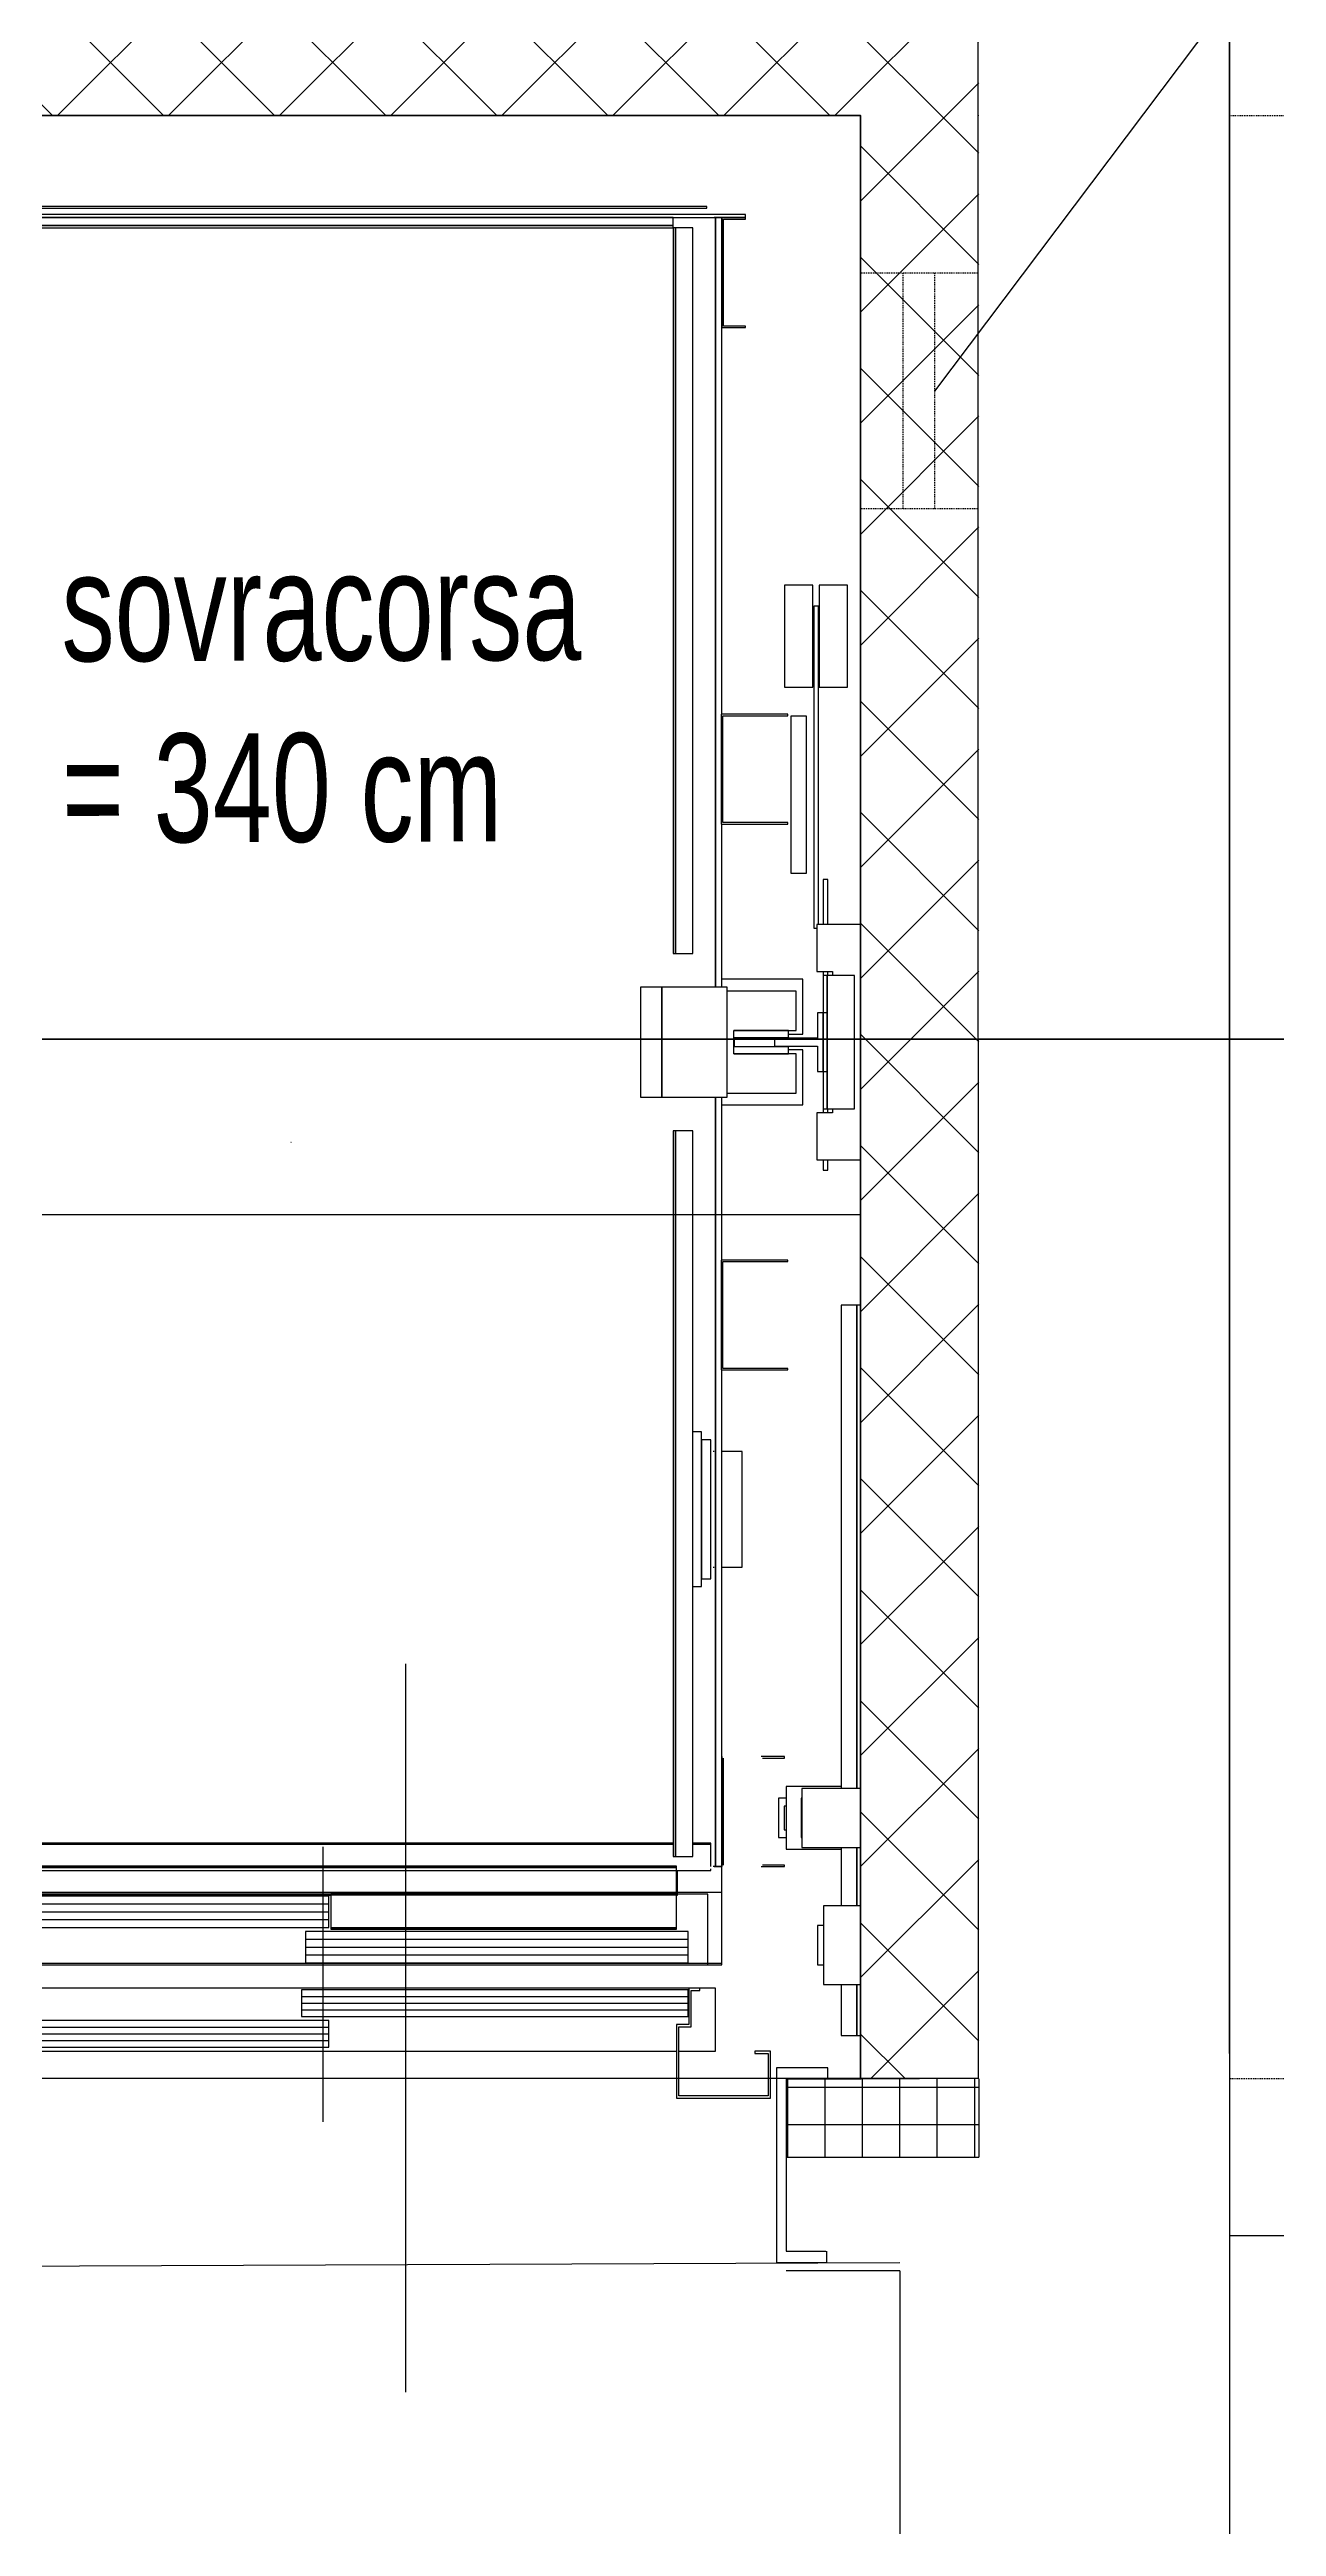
# Model space of a CAD drawing. Header units: millimetres. Extents: x -3782782348 to 131293, y -36553 to 57271.
# Drawn here: x 93754.5 to 93910.7, y -18492.1 to -18176.7 of the extents above; entities that cross this region are included whole.
import ezdxf

# ---------------------------------------------------------------- set-up
doc = ezdxf.new("R2010")
doc.units = ezdxf.units.MM
doc.header["$LTSCALE"] = 0.01
doc.linetypes.add('HIDDEN', pattern=[0.375, 0.25, -0.125])
doc.layers.get('Defpoints').update_dxf_attribs({"color": 253})
for name, color, linetype in [('EPC INTERRATO DEFINITIVO PILASTRI', 5, 'Continuous'), ('MR_MURATURA REI 90', 255, 'Continuous'), ('X_Ascensori', 8, 'Continuous'), ('X_MURI', 8, 'Continuous'), ('X_Proiezini', 1, 'Continuous'), ('X_quote 1', 253, 'Continuous'), ('X_Serramenti Int', 8, 'Continuous'), ('X_TESTI', 253, 'Continuous')]:
    doc.layers.add(name, color=color, linetype=linetype)
for name, color, linetype, lineweight in [('EPC RETINI PIANO TERRENO', 4, 'Continuous', 0), ('EPC TERRENO DEFINITIVO PILASTRI', 2, 'Continuous', 0), ('tubi_uta', 253, 'Continuous', 50)]:
    doc.layers.add(name, color=color, linetype=linetype, lineweight=lineweight)
doc.styles.add('QUOTE', font='simplex.shx', dxfattribs={"width": 0.7})
doc.styles.get("Standard").update_dxf_attribs({"font": 'arial.ttf'})
doc.dimstyles.get("Standard").update_dxf_attribs({"dimscale": 0, "dimtxt": 0.18, "dimasz": 0.18, "dimexe": 0.18, "dimexo": 0.0625, "dimgap": 0.09, "dimtad": 1, "dimdec": 0, "dimzin": 0, "dimdsep": 46, "dimtxsty": 'Standard', "dimcen": 0.09, "dimclrd": 256, "dimclre": 256, "dimclrt": 5, "dimadec": 0, "dimazin": 0, "dimtfac": 1, "dimtdec": 0, "dimtix": 1, "dimtofl": 0, "dimtmove": 2, "dimatfit": 3, "dimfxl": 1, "dimtolj": 1, "dimtzin": 0, "dimarcsym": 0})

# ---------------------------------------------------------------- blocks, each defined once
blk = doc.blocks.new('*D144')
at = {"layer": 'Defpoints', "color": 0, "transparency": 16777216}
for p in [(93692.77, -18325.04, 0), (93692.77, -18325.06, 0), (93857.77, -18325.05, 0)]:
    blk.add_point(p, dxfattribs=at)
at = {"layer": 'X_quote 1', "lineweight": -2, "transparency": 16777216}
blk.add_line((93857.59, -18325.06, 0), (93692.95, -18325.06, 0), dxfattribs=at)
at = {"layer": 'X_quote 1', "transparency": 16777216}
for points in [[(93692.95, -18325.03, 0), (93692.95, -18325.09, 0), (93692.77, -18325.06, 0)], [(93857.59, -18325.03, 0), (93857.59, -18325.09, 0), (93857.77, -18325.06, 0)]]:
    blk.add_solid(points, dxfattribs=at)
at = {"layer": 'X_quote 1', "color": 5, "transparency": 16777216, "insert": (93785.27, -18315.83, 0), "char_height": 0.18, "attachment_point": 5}
blk.add_mtext('\\A1;165', dxfattribs=at)
blk = doc.blocks.new('*D285')
at = {"layer": 'Defpoints', "color": 0, "transparency": 16777216}
for p in [(93744.45, -18163.04, 0), (93764.94, -18163.04, 0), (93764.94, -18185.03, 0)]:
    blk.add_point(p, dxfattribs=at)
at = {"layer": 'X_quote 1', "lineweight": -2, "transparency": 16777216}
for p, q in [((93764.87, -18163.04, 0), (93744.27, -18163.04, 0)), ((93744.45, -18184.85, 0), (93744.45, -18163.22, 0)), ((93764.87, -18185.03, 0), (93744.27, -18185.03, 0))]:
    blk.add_line(p, q, dxfattribs=at)
at = {"layer": 'X_quote 1', "transparency": 16777216}
for points in [[(93744.42, -18163.22, 0), (93744.48, -18163.22, 0), (93744.45, -18163.04, 0)], [(93744.42, -18184.85, 0), (93744.48, -18184.85, 0), (93744.45, -18185.03, 0)]]:
    blk.add_solid(points, dxfattribs=at)
at = {"layer": 'X_quote 1', "color": 5, "transparency": 16777216, "insert": (93744.27, -18174.04, 0), "char_height": 0.18, "attachment_point": 5, "rotation": 90}
blk.add_mtext('\\A1;22', dxfattribs=at)
blk = doc.blocks.new('A$C0D416479')
at = {"layer": 'X_Ascensori'}
for p, q in [((42496.05, 21653.65, 0), (42367.25, 21653.65, 0)), ((42367.25, 21653.25, 0), (42496.05, 21653.25, 0)), ((42491.15, 21654.65, 0), (42372.15, 21654.65, 0)), ((42372.15, 21654.45, 0), (42491.15, 21654.45, 0)), ((42486.85, 21653.25, 0), (42376.45, 21653.25, 0)), ((42486.85, 21652.25, 0), (42486.85, 21653.25, 0)), ((42491.15, 21654.45, 0), (42491.15, 21654.65, 0)), ((42492.25, 21653.25, 0), (42492.05, 21653.25, 0)), ((42493.05, 21653.25, 0), (42492.25, 21653.25, 0)), ((42492.25, 21653.25, 0), (42492.25, 21555.25, 0)), ((42492.25, 21555.25, 0), (42492.25, 21653.25, 0)), ((42496.05, 21653.25, 0), (42493.05, 21653.25, 0)), ((42493.05, 21653.25, 0), (42493.05, 21639.25, 0)), ((42493.05, 21590, 0), (42493.05, 21653.25, 0)), ((42493.25, 21653.05, 0), (42496.05, 21653.05, 0)), ((42493.25, 21639.45, 0), (42493.25, 21653.05, 0)), ((42496.05, 21653.25, 0), (42496.05, 21653.65, 0)), ((42496.05, 21653.05, 0), (42496.05, 21653.25, 0)), ((42376.45, 21652.25, 0), (42486.85, 21652.25, 0)), ((42486.85, 21652.25, 0), (42376.45, 21652.25, 0)), ((42376.45, 21651.95, 0), (42486.85, 21651.95, 0)), ((42486.85, 21651.95, 0), (42486.85, 21652.25, 0)), ((42487.15, 21651.95, 0), (42486.85, 21651.95, 0)), ((42486.85, 21651.95, 0), (42486.85, 21559.55, 0)), ((42489.35, 21651.95, 0), (42487.15, 21651.95, 0)), ((42487.15, 21651.95, 0), (42487.15, 21559.55, 0)), ((42487.15, 21559.55, 0), (42487.15, 21651.95, 0)), ((42489.35, 21559.55, 0), (42489.35, 21651.95, 0)), ((42493.05, 21639.25, 0), (42496.05, 21639.25, 0)), ((42496.05, 21639.45, 0), (42493.25, 21639.45, 0)), ((42496.05, 21639.25, 0), (42496.05, 21639.45, 0)), ((42504.64, 21606.45, 0), (42501.04, 21606.45, 0)), ((42501.04, 21606.45, 0), (42501.04, 21593.45, 0)), ((42504.64, 21593.45, 0), (42504.64, 21606.45, 0)), ((42505.44, 21606.45, 0), (42505.44, 21593.45, 0)), ((42509.04, 21606.45, 0), (42505.44, 21606.45, 0)), ((42509.04, 21593.45, 0), (42509.04, 21606.45, 0)), ((42504.74, 21603.75, 0), (42504.74, 21562.75, 0)), ((42505.34, 21603.75, 0), (42504.74, 21603.75, 0)), ((42505.34, 21563.25, 0), (42505.34, 21603.75, 0)), ((42501.04, 21593.45, 0), (42504.64, 21593.45, 0)), ((42505.44, 21593.45, 0), (42509.04, 21593.45, 0)), ((42501.44, 21590, 0), (42492.95, 21590, 0)), ((42492.95, 21590, 0), (42492.95, 21576, 0)), ((42493.15, 21589.8, 0), (42501.44, 21589.8, 0)), ((42493.15, 21576.2, 0), (42493.15, 21589.8, 0)), ((42501.44, 21589.8, 0), (42501.44, 21590, 0)), ((42503.84, 21589.75, 0), (42501.84, 21589.75, 0)), ((42501.84, 21589.75, 0), (42501.84, 21588.99, 0)), ((42503.84, 21588.99, 0), (42503.84, 21589.75, 0)), ((42501.84, 21588.99, 0), (42501.84, 21586.82, 0)), ((42501.84, 21586.82, 0), (42501.84, 21583.58, 0)), ((42503.84, 21586.82, 0), (42503.84, 21588.99, 0)), ((42503.84, 21583.58, 0), (42503.84, 21586.82, 0)), ((42501.84, 21583.58, 0), (42501.84, 21579.75, 0)), ((42503.84, 21579.75, 0), (42503.84, 21583.58, 0)), ((42501.84, 21579.75, 0), (42501.84, 21575.92, 0)), ((42503.84, 21575.92, 0), (42503.84, 21579.75, 0)), ((42492.95, 21576, 0), (42501.44, 21576, 0)), ((42493.05, 21555.25, 0), (42493.05, 21576, 0)), ((42501.44, 21576.2, 0), (42493.15, 21576.2, 0)), ((42501.44, 21576, 0), (42501.44, 21576.2, 0)), ((42501.84, 21575.92, 0), (42501.84, 21572.68, 0)), ((42503.84, 21572.68, 0), (42503.84, 21575.92, 0)), ((42501.84, 21572.68, 0), (42501.84, 21570.51, 0)), ((42501.84, 21570.51, 0), (42501.84, 21569.75, 0)), ((42503.84, 21570.51, 0), (42503.84, 21572.68, 0)), ((42503.84, 21569.75, 0), (42503.84, 21570.51, 0)), ((42501.84, 21569.75, 0), (42503.84, 21569.75, 0)), ((42506.54, 21568.95, 0), (42505.94, 21568.95, 0)), ((42505.94, 21568.95, 0), (42505.94, 21563.25, 0)), ((42506.54, 21563.25, 0), (42506.54, 21568.95, 0)), ((42504.74, 21562.75, 0), (42505.14, 21562.75, 0)), ((42505.14, 21563.25, 0), (42505.14, 21557.25, 0)), ((42510.74, 21563.25, 0), (42505.14, 21563.25, 0)), ((42510.74, 21533.25, 0), (42510.74, 21563.25, 0)), ((42486.85, 21559.55, 0), (42487.15, 21559.55, 0)), ((42487.15, 21559.55, 0), (42489.35, 21559.55, 0)), ((42485.4, 21555.25, 0), (42482.7, 21555.25, 0)), ((42482.7, 21555.25, 0), (42482.7, 21541.25, 0)), ((42493.7, 21555.25, 0), (42485.4, 21555.25, 0)), ((42485.4, 21555.25, 0), (42485.4, 21541.25, 0)), ((42485.4, 21541.25, 0), (42485.4, 21555.25, 0)), ((42503.34, 21556.25, 0), (42493.05, 21556.25, 0)), ((42502.49, 21554.75, 0), (42493.69, 21554.75, 0)), ((42493.7, 21541.25, 0), (42493.7, 21555.25, 0)), ((42502.49, 21549.75, 0), (42502.49, 21554.75, 0)), ((42503.34, 21549.25, 0), (42503.34, 21556.25, 0)), ((42505.14, 21557.25, 0), (42507.14, 21557.25, 0)), ((42505.94, 21557.25, 0), (42505.94, 21556.75, 0)), ((42506.44, 21556.75, 0), (42505.94, 21556.75, 0)), ((42505.94, 21556.75, 0), (42505.94, 21552, 0)), ((42509.94, 21556.75, 0), (42506.44, 21556.75, 0)), ((42506.44, 21556.75, 0), (42506.44, 21539.75, 0)), ((42506.44, 21552, 0), (42506.44, 21556.75, 0)), ((42506.54, 21556.75, 0), (42506.54, 21557.25, 0)), ((42507.14, 21557.25, 0), (42507.14, 21556.75, 0)), ((42509.94, 21539.75, 0), (42509.94, 21556.75, 0)), ((42505.94, 21552, 0), (42505.24, 21552, 0)), ((42505.24, 21552, 0), (42505.24, 21548.75, 0)), ((42505.94, 21544.5, 0), (42505.94, 21552, 0)), ((42506.44, 21552, 0), (42505.94, 21552, 0)), ((42505.94, 21552, 0), (42505.94, 21544.5, 0)), ((42506.44, 21544.5, 0), (42506.44, 21552, 0)), ((42494.59, 21546.75, 0), (42494.59, 21549.75, 0)), ((42494.59, 21549.75, 0), (42502.49, 21549.75, 0)), ((42501.54, 21549.75, 0), (42494.59, 21549.75, 0)), ((42494.59, 21548.85, 0), (42501.54, 21548.85, 0)), ((42494.64, 21547.65, 0), (42494.64, 21548.85, 0)), ((42505.24, 21548.75, 0), (42499.74, 21548.75, 0)), ((42499.74, 21548.75, 0), (42499.74, 21547.75, 0)), ((42501.54, 21548.85, 0), (42501.54, 21549.75, 0)), ((42501.54, 21549.25, 0), (42503.34, 21549.25, 0)), ((42501.54, 21547.65, 0), (42494.59, 21547.65, 0)), ((42502.49, 21546.75, 0), (42494.59, 21546.75, 0)), ((42494.59, 21546.75, 0), (42501.54, 21546.75, 0)), ((42499.74, 21547.75, 0), (42505.24, 21547.75, 0)), ((42501.54, 21546.75, 0), (42501.54, 21547.65, 0)), ((42503.34, 21547.25, 0), (42501.54, 21547.25, 0)), ((42502.49, 21541.75, 0), (42502.49, 21546.75, 0)), ((42503.34, 21540.25, 0), (42503.34, 21547.25, 0)), ((42505.24, 21547.75, 0), (42505.24, 21544.5, 0)), ((42505.24, 21544.5, 0), (42505.94, 21544.5, 0)), ((42505.94, 21544.5, 0), (42505.94, 21539.75, 0)), ((42505.94, 21544.5, 0), (42506.44, 21544.5, 0)), ((42506.44, 21539.75, 0), (42506.44, 21544.5, 0)), ((42482.7, 21541.25, 0), (42485.4, 21541.25, 0)), ((42485.4, 21541.25, 0), (42493.7, 21541.25, 0)), ((42492.25, 21541.25, 0), (42492.25, 21443.25, 0)), ((42492.25, 21443.25, 0), (42492.25, 21541.25, 0)), ((42493.05, 21520.5, 0), (42493.05, 21541.25, 0)), ((42493.05, 21540.25, 0), (42503.34, 21540.25, 0)), ((42493.69, 21541.75, 0), (42502.49, 21541.75, 0)), ((42505.14, 21539.25, 0), (42505.14, 21533.25, 0)), ((42507.14, 21539.25, 0), (42505.14, 21539.25, 0)), ((42505.94, 21539.75, 0), (42506.44, 21539.75, 0)), ((42505.94, 21539.75, 0), (42505.94, 21539.25, 0)), ((42506.44, 21539.75, 0), (42509.94, 21539.75, 0)), ((42506.54, 21539.25, 0), (42506.54, 21539.75, 0)), ((42507.14, 21539.75, 0), (42507.14, 21539.25, 0)), ((42487.15, 21536.95, 0), (42486.85, 21536.95, 0)), ((42486.85, 21536.95, 0), (42486.85, 21444.55, 0)), ((42489.35, 21536.95, 0), (42487.15, 21536.95, 0)), ((42487.15, 21536.95, 0), (42487.15, 21444.55, 0)), ((42487.15, 21444.55, 0), (42487.15, 21536.95, 0)), ((42489.35, 21444.55, 0), (42489.35, 21536.95, 0)), ((42505.14, 21533.25, 0), (42510.74, 21533.25, 0)), ((42505.94, 21533.25, 0), (42505.94, 21531.95, 0)), ((42506.54, 21531.95, 0), (42506.54, 21533.25, 0)), ((42505.94, 21531.95, 0), (42506.54, 21531.95, 0)), ((42501.44, 21520.5, 0), (42492.95, 21520.5, 0)), ((42492.95, 21520.5, 0), (42492.95, 21506.5, 0)), ((42493.15, 21520.3, 0), (42501.44, 21520.3, 0)), ((42493.15, 21506.7, 0), (42493.15, 21520.3, 0)), ((42501.44, 21520.3, 0), (42501.44, 21520.5, 0)), ((42508.31, 21514.75, 0), (42508.24, 21514.75, 0)), ((42508.24, 21514.75, 0), (42508.24, 21453.2, 0)), ((42508.53, 21514.75, 0), (42508.31, 21514.75, 0)), ((42508.85, 21514.75, 0), (42508.53, 21514.75, 0)), ((42509.24, 21514.75, 0), (42508.85, 21514.75, 0)), ((42509.62, 21514.75, 0), (42509.24, 21514.75, 0)), ((42509.94, 21514.75, 0), (42509.62, 21514.75, 0)), ((42510.16, 21514.75, 0), (42509.94, 21514.75, 0)), ((42510.24, 21514.75, 0), (42510.16, 21514.75, 0)), ((42510.74, 21514.75, 0), (42510.24, 21514.75, 0)), ((42510.24, 21514.75, 0), (42510.24, 21453.2, 0)), ((42510.24, 21453.2, 0), (42510.24, 21514.75, 0)), ((42510.74, 21453.2, 0), (42510.74, 21514.75, 0)), ((42492.95, 21506.5, 0), (42501.44, 21506.5, 0)), ((42493.05, 21443.25, 0), (42493.05, 21506.5, 0)), ((42501.44, 21506.7, 0), (42493.15, 21506.7, 0)), ((42501.44, 21506.5, 0), (42501.44, 21506.7, 0)), ((42490.45, 21498.6, 0), (42489.35, 21498.6, 0)), ((42490.45, 21478.9, 0), (42490.45, 21498.6, 0)), ((42491.65, 21497.6, 0), (42490.45, 21497.6, 0)), ((42490.45, 21497.6, 0), (42490.45, 21479.9, 0)), ((42491.65, 21479.9, 0), (42491.65, 21497.6, 0)), ((42492.05, 21496.1, 0), (42491.95, 21496.1, 0)), ((42492.05, 21496.1, 0), (42491.95, 21496.1, 0)), ((42492.05, 21496.1, 0), (42491.95, 21496.1, 0)), ((42495.65, 21496.1, 0), (42493.05, 21496.1, 0)), ((42495.65, 21496.1, 0), (42493.05, 21496.1, 0)), ((42495.65, 21496.1, 0), (42493.05, 21496.1, 0)), ((42495.65, 21481.4, 0), (42495.65, 21496.1, 0)), ((42495.65, 21481.4, 0), (42495.65, 21496.1, 0)), ((42495.65, 21481.4, 0), (42495.65, 21496.1, 0)), ((42489.35, 21478.9, 0), (42490.45, 21478.9, 0)), ((42490.45, 21479.9, 0), (42491.65, 21479.9, 0)), ((42491.95, 21481.4, 0), (42492.05, 21481.4, 0)), ((42491.95, 21481.4, 0), (42492.05, 21481.4, 0)), ((42491.95, 21481.4, 0), (42492.05, 21481.4, 0)), ((42493.05, 21481.4, 0), (42495.65, 21481.4, 0)), ((42493.05, 21481.4, 0), (42495.65, 21481.4, 0)), ((42493.05, 21481.4, 0), (42495.65, 21481.4, 0)), ((42493.05, 21457.25, 0), (42493.05, 21443.25, 0)), ((42493.25, 21443.45, 0), (42493.25, 21457.05, 0)), ((42501.04, 21457.25, 0), (42498.04, 21457.25, 0)), ((42498.24, 21457.05, 0), (42501.04, 21457.05, 0)), ((42501.04, 21457.05, 0), (42501.04, 21457.25, 0)), ((42500.24, 21451.95, 0), (42500.24, 21451.76, 0)), ((42501.24, 21451.95, 0), (42500.24, 21451.95, 0)), ((42500.24, 21451.76, 0), (42500.24, 21451.22, 0)), ((42500.24, 21451.22, 0), (42500.24, 21450.41, 0)), ((42500.99, 21450.95, 0), (42500.99, 21450.84, 0)), ((42501.24, 21450.95, 0), (42500.99, 21450.95, 0)), ((42500.99, 21450.84, 0), (42500.99, 21450.51, 0)), ((42500.99, 21450.51, 0), (42500.99, 21450.03, 0)), ((42508.24, 21453.45, 0), (42501.24, 21453.45, 0)), ((42501.24, 21453.45, 0), (42501.24, 21445.45, 0)), ((42503.14, 21451.95, 0), (42503.14, 21451.76, 0)), ((42503.24, 21451.95, 0), (42503.14, 21451.95, 0)), ((42503.14, 21451.76, 0), (42503.14, 21451.22, 0)), ((42503.14, 21451.22, 0), (42503.14, 21450.41, 0)), ((42510.74, 21453.2, 0), (42503.24, 21453.2, 0)), ((42503.24, 21453.2, 0), (42503.24, 21445.7, 0)), ((42503.24, 21451.76, 0), (42503.24, 21451.95, 0)), ((42503.24, 21451.22, 0), (42503.24, 21451.76, 0)), ((42503.24, 21450.41, 0), (42503.24, 21451.22, 0)), ((42510.74, 21445.7, 0), (42510.74, 21453.2, 0)), ((42500.24, 21450.41, 0), (42500.24, 21449.45, 0)), ((42500.24, 21449.45, 0), (42500.24, 21448.49, 0)), ((42500.24, 21448.49, 0), (42500.24, 21447.68, 0)), ((42500.24, 21447.68, 0), (42500.24, 21447.14, 0)), ((42500.99, 21450.03, 0), (42500.99, 21449.45, 0)), ((42500.99, 21449.45, 0), (42500.99, 21448.88, 0)), ((42500.99, 21448.88, 0), (42500.99, 21448.39, 0)), ((42500.99, 21448.39, 0), (42500.99, 21448.07, 0)), ((42500.99, 21448.07, 0), (42500.99, 21447.95, 0)), ((42500.99, 21447.95, 0), (42501.24, 21447.95, 0)), ((42503.14, 21450.41, 0), (42503.14, 21449.45, 0)), ((42503.14, 21449.45, 0), (42503.14, 21448.49, 0)), ((42503.14, 21448.49, 0), (42503.14, 21447.68, 0)), ((42503.14, 21447.68, 0), (42503.14, 21447.14, 0)), ((42503.24, 21449.45, 0), (42503.24, 21450.41, 0)), ((42503.24, 21448.49, 0), (42503.24, 21449.45, 0)), ((42503.24, 21447.68, 0), (42503.24, 21448.49, 0)), ((42503.24, 21447.14, 0), (42503.24, 21447.68, 0)), ((42486.85, 21446.25, 0), (42376.45, 21446.25, 0)), ((42486.85, 21446.1, 0), (42376.45, 21446.1, 0)), ((42376.45, 21446.1, 0), (42486.85, 21446.1, 0)), ((42442.25, 21445.75, 0), (42442.25, 21410.75, 0)), ((42486.85, 21444.55, 0), (42487.15, 21444.55, 0)), ((42487.15, 21444.55, 0), (42489.35, 21444.55, 0)), ((42491.65, 21446.25, 0), (42489.35, 21446.25, 0)), ((42491.65, 21446.1, 0), (42489.35, 21446.1, 0)), ((42489.35, 21446.1, 0), (42491.65, 21446.1, 0)), ((42491.65, 21446.1, 0), (42491.65, 21446.25, 0)), ((42491.65, 21443.25, 0), (42491.65, 21446.1, 0)), ((42500.24, 21447.14, 0), (42500.24, 21446.95, 0)), ((42500.24, 21446.95, 0), (42501.24, 21446.95, 0)), ((42501.24, 21445.45, 0), (42508.24, 21445.45, 0)), ((42503.14, 21447.14, 0), (42503.14, 21446.95, 0)), ((42503.14, 21446.95, 0), (42503.24, 21446.95, 0)), ((42503.24, 21446.95, 0), (42503.24, 21447.14, 0)), ((42503.24, 21445.7, 0), (42510.74, 21445.7, 0)), ((42508.24, 21445.7, 0), (42508.24, 21438.25, 0)), ((42510.24, 21445.7, 0), (42510.24, 21438.25, 0)), ((42510.24, 21438.25, 0), (42510.24, 21445.7, 0)), ((42510.74, 21438.25, 0), (42510.74, 21445.7, 0)), ((42371.65, 21442.75, 0), (42491.65, 21442.75, 0)), ((42487.25, 21443.3, 0), (42397.25, 21443.3, 0)), ((42487.25, 21443.15, 0), (42397.25, 21443.15, 0)), ((42397.25, 21443.15, 0), (42487.25, 21443.15, 0)), ((42487.25, 21443.15, 0), (42487.25, 21443.3, 0)), ((42487.25, 21439.8, 0), (42487.25, 21443.15, 0)), ((42487.4, 21439.6, 0), (42487.4, 21442.75, 0)), ((42491.65, 21442.75, 0), (42491.65, 21442.95, 0)), ((42493.05, 21443.25, 0), (42491.95, 21443.25, 0)), ((42492.05, 21443.25, 0), (42492.25, 21443.25, 0)), ((42492.25, 21443.25, 0), (42493.05, 21443.25, 0)), ((42493.05, 21430.75, 0), (42493.05, 21443.25, 0)), ((42498.04, 21443.25, 0), (42501.04, 21443.25, 0)), ((42501.04, 21443.45, 0), (42498.24, 21443.45, 0)), ((42501.04, 21443.25, 0), (42501.04, 21443.45, 0)), ((42493.05, 21439.95, 0), (42349.65, 21439.95, 0)), ((42394.25, 21438.5, 0), (42443, 21438.5, 0)), ((42443, 21439.5, 0), (42394.26, 21439.5, 0)), ((42397.1, 21439.6, 0), (42443.25, 21439.6, 0)), ((42397.25, 21439.8, 0), (42487.25, 21439.8, 0)), ((42443, 21435.5, 0), (42443, 21439.5, 0)), ((42487.25, 21439.8, 0), (42443.25, 21439.8, 0)), ((42443.25, 21439.8, 0), (42443.25, 21439.65, 0)), ((42443.25, 21439.65, 0), (42487.25, 21439.65, 0)), ((42487.25, 21439.65, 0), (42443.25, 21439.65, 0)), ((42443.25, 21439.65, 0), (42443.25, 21435.45, 0)), ((42487.25, 21439.65, 0), (42487.25, 21439.8, 0)), ((42487.25, 21435.45, 0), (42487.25, 21439.65, 0)), ((42487.25, 21439.6, 0), (42487.4, 21439.6, 0)), ((42491.25, 21439.75, 0), (42487.4, 21439.75, 0)), ((42491.25, 21430.75, 0), (42491.25, 21439.75, 0)), ((42493.05, 21430.95, 0), (42493.05, 21439.95, 0)), ((42510.74, 21438.25, 0), (42505.99, 21438.25, 0)), ((42505.99, 21438.25, 0), (42505.99, 21428.25, 0)), ((42394.25, 21437.5, 0), (42443, 21437.5, 0)), ((42394.25, 21436.5, 0), (42443, 21436.5, 0)), ((42394.26, 21435.5, 0), (42443, 21435.5, 0)), ((42488.75, 21435, 0), (42440.01, 21435, 0)), ((42440.01, 21435, 0), (42440.01, 21431, 0)), ((42443.25, 21435.45, 0), (42487.25, 21435.45, 0)), ((42487.25, 21435.45, 0), (42443.25, 21435.45, 0)), ((42443.25, 21435.45, 0), (42443.25, 21435.3, 0)), ((42443.25, 21435.3, 0), (42487.25, 21435.3, 0)), ((42487.25, 21435.3, 0), (42487.25, 21435.45, 0)), ((42488.75, 21431, 0), (42488.75, 21435, 0)), ((42505.24, 21435.75, 0), (42505.24, 21435.56, 0)), ((42505.99, 21435.75, 0), (42505.24, 21435.75, 0)), ((42505.24, 21435.56, 0), (42505.24, 21435.02, 0)), ((42505.24, 21435.02, 0), (42505.24, 21434.21, 0)), ((42440, 21434, 0), (42488.75, 21434, 0)), ((42440, 21433, 0), (42488.75, 21433, 0)), ((42440, 21432, 0), (42488.75, 21432, 0)), ((42505.24, 21434.21, 0), (42505.24, 21433.25, 0)), ((42505.24, 21433.25, 0), (42505.24, 21432.29, 0)), ((42505.24, 21432.29, 0), (42505.24, 21431.48, 0)), ((42349.65, 21430.95, 0), (42493.05, 21430.95, 0)), ((42349.75, 21430.75, 0), (42491.25, 21430.75, 0)), ((42440.01, 21431, 0), (42488.75, 21431, 0)), ((42491.25, 21430.75, 0), (42493.05, 21430.75, 0)), ((42505.24, 21431.48, 0), (42505.24, 21430.94, 0)), ((42505.24, 21430.94, 0), (42505.24, 21430.75, 0)), ((42505.24, 21430.75, 0), (42505.99, 21430.75, 0)), ((42488.85, 21427.75, 0), (42347.65, 21427.75, 0)), ((42439.5, 21426.7, 0), (42488.75, 21426.7, 0)), ((42439.5, 21425.85, 0), (42488.75, 21425.85, 0)), ((42488.75, 21427.55, 0), (42439.51, 21427.55, 0)), ((42439.51, 21427.55, 0), (42439.51, 21424.15, 0)), ((42488.75, 21424.15, 0), (42488.75, 21427.55, 0)), ((42490.25, 21427.75, 0), (42488.85, 21427.75, 0)), ((42488.85, 21427.75, 0), (42488.85, 21423.15, 0)), ((42489.15, 21427.45, 0), (42490.25, 21427.45, 0)), ((42489.15, 21422.85, 0), (42489.15, 21427.45, 0)), ((42492.25, 21427.75, 0), (42490.25, 21427.75, 0)), ((42490.25, 21427.45, 0), (42490.25, 21427.75, 0)), ((42492.25, 21419.75, 0), (42492.25, 21427.75, 0)), ((42505.99, 21428.25, 0), (42510.74, 21428.25, 0)), ((42508.24, 21428.25, 0), (42508.24, 21421.75, 0)), ((42510.24, 21428.25, 0), (42510.24, 21421.75, 0)), ((42510.24, 21421.75, 0), (42510.24, 21428.25, 0)), ((42510.74, 21421.75, 0), (42510.74, 21428.25, 0)), ((42393.75, 21422.8, 0), (42443, 21422.8, 0)), ((42443, 21423.65, 0), (42393.76, 21423.65, 0)), ((42439.5, 21425, 0), (42488.75, 21425, 0)), ((42439.51, 21424.15, 0), (42488.75, 21424.15, 0)), ((42443, 21420.25, 0), (42443, 21423.65, 0)), ((42487.25, 21423.15, 0), (42487.25, 21413.75, 0)), ((42488.85, 21423.15, 0), (42487.25, 21423.15, 0)), ((42487.55, 21414.05, 0), (42487.55, 21422.85, 0)), ((42487.55, 21422.85, 0), (42489.15, 21422.85, 0)), ((42347.65, 21419.75, 0), (42487.25, 21419.75, 0)), ((42393.75, 21421.95, 0), (42443, 21421.95, 0)), ((42393.75, 21421.1, 0), (42443, 21421.1, 0)), ((42393.76, 21420.25, 0), (42443, 21420.25, 0)), ((42487.55, 21419.75, 0), (42492.25, 21419.75, 0)), ((42499.25, 21419.75, 0), (42497.25, 21419.75, 0)), ((42497.25, 21419.75, 0), (42497.25, 21419.45, 0)), ((42497.25, 21419.45, 0), (42498.95, 21419.45, 0)), ((42498.95, 21419.45, 0), (42498.95, 21414.05, 0)), ((42499.25, 21413.75, 0), (42499.25, 21419.75, 0)), ((42508.24, 21421.75, 0), (42508.31, 21421.75, 0)), ((42508.31, 21421.75, 0), (42508.53, 21421.75, 0)), ((42508.53, 21421.75, 0), (42508.85, 21421.75, 0)), ((42508.85, 21421.75, 0), (42509.24, 21421.75, 0)), ((42509.24, 21421.75, 0), (42509.62, 21421.75, 0)), ((42509.62, 21421.75, 0), (42509.94, 21421.75, 0)), ((42509.94, 21421.75, 0), (42510.16, 21421.75, 0)), ((42510.16, 21421.75, 0), (42510.24, 21421.75, 0)), ((42510.24, 21421.75, 0), (42510.74, 21421.75, 0)), ((42506.53, 21417.61, 0), (42500.01, 21417.61, 0)), ((42500.01, 21417.61, 0), (42500.01, 21392.81, 0)), ((42506.53, 21416.27, 0), (42501.25, 21416.27, 0)), ((42501.25, 21416.27, 0), (42501.25, 21394.27, 0)), ((42506.53, 21416.27, 0), (42506.53, 21417.61, 0)), ((42487.25, 21413.75, 0), (42499.25, 21413.75, 0)), ((42498.95, 21414.05, 0), (42487.55, 21414.05, 0)), ((42501.25, 21394.27, 0), (42506.3, 21394.27, 0)), ((42506.41, 21392.81, 0), (42506.41, 21394.27, 0)), ((42500.01, 21392.81, 0), (42506.41, 21392.81, 0))]:
    blk.add_line(p, q, dxfattribs=at)

msp = doc.modelspace()

# ---------------------------------------------------------------- hatches: boundary and pattern name
at = {"layer": 'EPC RETINI PIANO TERRENO'}
h = msp.add_hatch(dxfattribs=at)
h.set_pattern_fill('_USER', color=256, scale=10, angle=45, style=0, double=1, pattern_type=0)
h.set_pattern_definition([(45, (96724.996, -16955.019), (-7.071068, 7.071068), []), (135, (96724.996, -16955.019), (-7.071068, -7.071068), [])])
h.paths.add_polyline_path([(93670.79, -18427.06), (93670.78, -18427.06), (93670.78, -18435.08), (93692.78, -18435.08), (93692.79, -18185.06), (93857.79, -18185.06), (93857.78, -18435.08), (93857.79, -18435.08), (93865.28, -18435.08), (93872.79, -18435.08), (93872.78, -18163.06), (93865.28, -18163.06), (93670.79, -18163.06)])
at = {"layer": 'MR_MURATURA REI 90'}
h = msp.add_hatch(dxfattribs=at)
h.set_pattern_fill('NET', color=256, scale=1.5, angle=270, style=0)
h.set_pattern_definition([(270, (96724.996, -16955.019), (4.7625, -9e-16), []), (0, (96724.996, -16955.019), (1e-15, 4.7625), [])])
h.paths.add_polyline_path([(93848.24, -18435.08), (93848.24, -18445.06), (93872.79, -18445.05), (93872.79, -18435.08), (93872.78, -18435.08), (93872.73, -18435.06), (93857.79, -18435.06), (93857.79, -18435.08)])

# ---------------------------------------------------------------- linework, layer by layer
at = {"layer": 'EPC INTERRATO DEFINITIVO PILASTRI'}
for q in [(93857.73, -18185.04, 0), (93857.73, -18185.04, 0), (93865.23, -18435.06, 0), (93865.23, -18435.06, 0)]:
    msp.add_line((93857.72, -18435.06, 0), q, dxfattribs=at)
at = {"layer": 'EPC TERRENO DEFINITIVO PILASTRI'}
for p, q in [((93857.78, -18185.03, 0), (93692.78, -18185.03, 0)), ((93857.72, -18435.06, 0), (93857.73, -18185.04, 0)), ((93857.72, -18435.06, 0), (93857.73, -18185.04, 0)), ((93857.77, -18435.05, 0), (93857.78, -18185.03, 0)), ((93872.73, -18435.06, 0), (93872.72, -18185.04, 0)), ((93872.72, -18185.04, 0), (93872.78, -18185.04, 0)), ((93857.72, -18435.06, 0), (93865.23, -18435.06, 0)), ((93857.72, -18435.06, 0), (93865.23, -18435.06, 0)), ((93857.77, -18435.05, 0), (93865.28, -18435.05, 0)), ((93872.73, -18435.06, 0), (93865.23, -18435.06, 0)), ((93872.73, -18435.06, 0), (93865.23, -18435.06, 0)), ((93872.78, -18435.05, 0), (93865.28, -18435.05, 0))]:
    msp.add_line(p, q, dxfattribs=at)
at = {"layer": 'MR_MURATURA REI 90'}
msp.add_line((93872.79, -18435.08, 0), (93872.79, -18445.05, 0), dxfattribs=at)
at = {"layer": 'MR_MURATURA REI 90', "elevation": 0}
for points in [[(93872.78, -18435.05), (93848.24, -18435.06)], [(93848.24, -18445.06), (93872.78, -18445.05)]]:
    msp.add_lwpolyline(points, dxfattribs=at)
at = {"layer": 'tubi_uta', "color": 1}
msp.add_line((93647.12, -18302.7, 0), (93971.02, -18302.7, 0), dxfattribs=at)
at = {"layer": 'X_MURI', "ltscale": 4}
for p, q in [((93904.72, -17985.06), (93904.72, -18558.06)), ((93872.73, -18435.06, 0), (93872.72, -18163.04, 0)), ((93862.72, -18459.55), (93862.72, -18558.06))]:
    msp.add_line(p, q, dxfattribs=at)
at = {"layer": 'X_MURI'}
for p, q in [((93853.52, -18435.04, 0), (93848.24, -18435.04, 0)), ((93857.72, -18435.06, 0), (93853.21, -18435.06, 0))]:
    msp.add_line(p, q, dxfattribs=at)
at = {"layer": 'X_MURI', "ltscale": 30}
for p, q in [((93848.24, -18435.08, 0), (93857.79, -18435.08, 0)), ((93872.79, -18435.08, 0), (93872.78, -18435.08, 0)), ((93862.72, -18459.55, 0), (93848.24, -18459.55, 0))]:
    msp.add_line(p, q, dxfattribs=at)
msp.add_lwpolyline([(93904.72, -18431.85), (93904.72, -18027.06)], dxfattribs=at)
at = {"layer": 'X_MURI', "elevation": 0}
msp.add_lwpolyline([(93857.72, -18435.06), (93857.73, -18185.04), (93692.73, -18185.04), (93692.74, -18435.06)], dxfattribs=at)
at = {"layer": 'X_Proiezini', "linetype": 'HIDDEN', "ltscale": 50}
for p, q in [((93872.72, -18205.14, 0), (93857.72, -18205.14, 0)), ((93863.13, -18205.14, 0), (93863.13, -18235.14, 0)), ((93867.13, -18205.14, 0), (93867.13, -18235.14, 0)), ((93872.72, -18235.14, 0), (93857.72, -18235.14, 0))]:
    msp.add_line(p, q, dxfattribs=at)
at = {"layer": 'X_Proiezini', "linetype": 'HIDDEN', "ltscale": 50, "elevation": 0}
msp.add_lwpolyline([(93904.72, -18185.04), (94037.72, -18185.04), (94037.66, -18435.09), (93904.72, -18435.07)], dxfattribs=at)
at = {"layer": 'X_quote 1', "ltscale": 200}
msp.add_line((93464.78, -18460.04, 0), (93862.72, -18458.5, 0), dxfattribs=at)
at = {"layer": 'X_quote 1', "ltscale": 200, "elevation": 0}
msp.add_lwpolyline([(93692.78, -18185.03), (93857.72, -18185.03), (93857.72, -18435.06), (93692.78, -18435.06)], close=True, dxfattribs=at)
at = {"layer": 'X_Serramenti Int'}
msp.add_line((93799.78, -18382.25, 0), (93799.78, -18475.01, 0), dxfattribs=at)
at = {"layer": 'X_Serramenti Int', "elevation": 0}
msp.add_lwpolyline([(94059.66, -18163.07), (94059.74, -18455.09), (93904.72, -18455.07)], dxfattribs=at)
at = {"layer": 'X_TESTI'}
msp.add_line((94047.63, -17980.68, 0), (93867.13, -18220.14, 0), dxfattribs=at)

# ---------------------------------------------------------------- block references
at = {"layer": 'X_Ascensori'}
msp.add_blockref('A$C0D416479', (51347.02, -39851.31, 0), dxfattribs=at)

# ---------------------------------------------------------------- texts
at = {"layer": 'X_TESTI', "insert": (93756.05, -18277.83, 0), "char_height": 1.2701, "width": 124.8693, "attachment_point": 7, "rotation": 0.1491, "style": 'QUOTE'}
msp.add_mtext('{\\fArial|b0|i0|c0|p34;\\H10.9x;sovracorsa\\P= 340 cm}', dxfattribs=at)

# ---------------------------------------------------------------- dimensions: what is measured, and where the dimension line sits
at = {"layer": 'X_quote 1'}
dim = msp.add_linear_dim(base=(93744.45, -18163.04, 0), p1=(93764.94, -18185.03, 0), p2=(93764.94, -18163.04, 0), angle=90, dimstyle='Standard', override={"dimscale": 1}, dxfattribs=at)
dim.commit()
dim.dimension.update_dxf_attribs({"geometry": '*D285', "text_midpoint": (93744.27, -18174.04, 0)})
dim = msp.add_linear_dim(base=(93692.77, -18325.06, 0), p1=(93857.77, -18325.05, 0), p2=(93692.77, -18325.04, 0), dimstyle='Standard', override={"dimscale": 1, "dimse1": 1, "dimse2": 1}, dxfattribs=at)
dim.commit()
dim.dimension.update_dxf_attribs({"geometry": '*D144', "text_midpoint": (93785.27, -18315.83, 0), "dimtype": 160})

doc.saveas('drawing.dxf')
